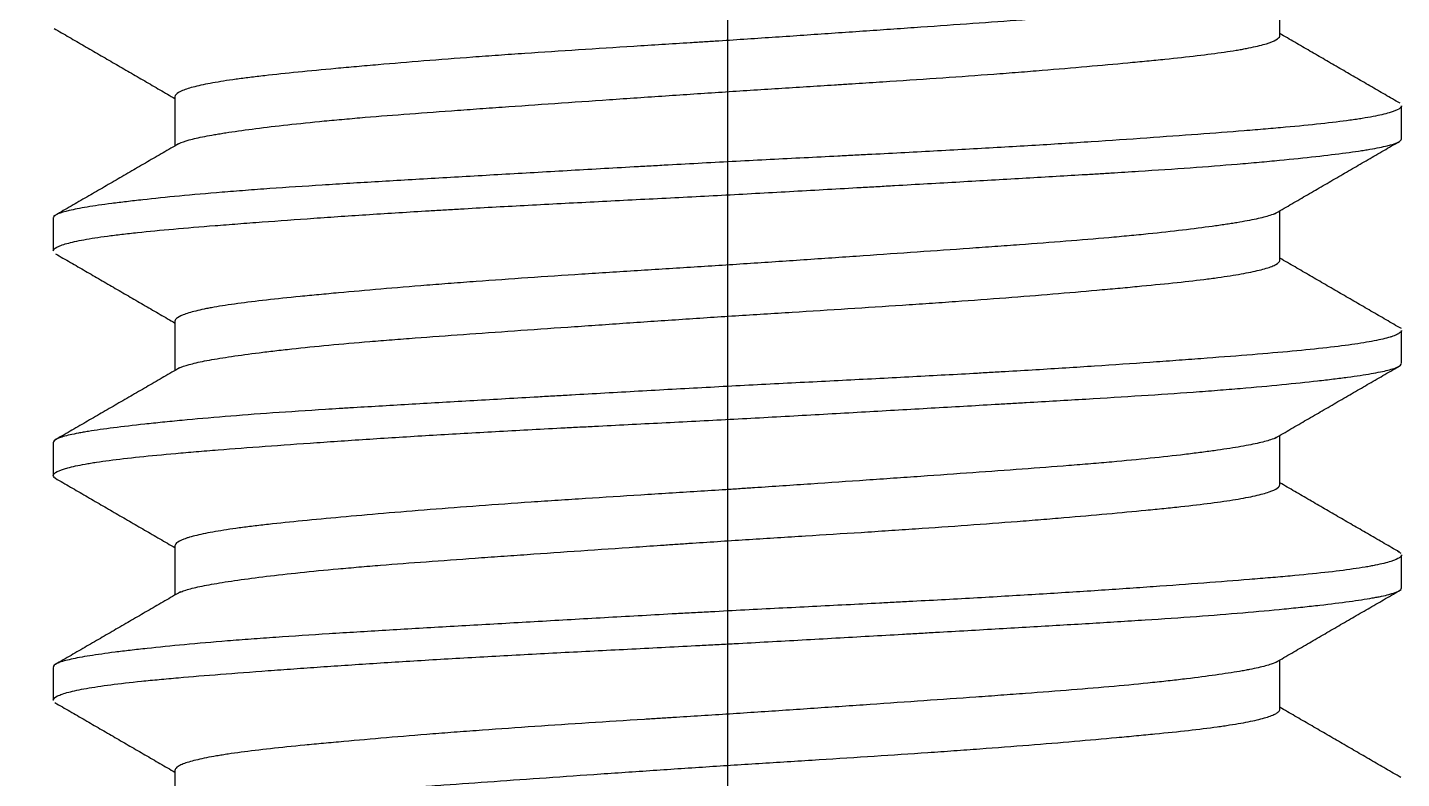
# Model space of a CAD drawing. Extents: x 0 to 1128, y 0 to 827.
# Drawn here: x 278.19 to 284.31, y 239.86 to 243.2 of the extents above; entities that cross this region are included whole.
import ezdxf

# ---------------------------------------------------------------- set-up
doc = ezdxf.new("R2010")
doc.units = 0
doc.header["$LTSCALE"] = 10
doc.header["$MEASUREMENT"] = 0
doc.linetypes.add('CENTER', pattern=[2, 1.25, -0.25, 0.25, -0.25])
doc.layers.add('1', color=7, linetype='CONTINUOUS')

msp = doc.modelspace()

# ---------------------------------------------------------------- linework, layer by layer
at = {"layer": '1', "color": 1, "linetype": 'CENTER', "lineweight": -3, "ltscale": 3}
msp.add_line((281.3073, 275.5328), (281.3073, 195.1403), dxfattribs=at)
at = {"layer": '1', "color": 7, "linetype": 'Continuous', "lineweight": -3}
for p, q in [((283.7658, 243.1655), (283.7658, 243.3851)), ((278.8488, 242.8943), (278.8488, 242.6741)), ((284.3073, 242.7063), (284.3073, 242.8529)), ((278.3073, 242.3524), (278.3073, 242.207)), ((283.7658, 242.1649), (283.7658, 242.3852)), ((278.8488, 241.8937), (278.8488, 241.6742)), ((284.3073, 241.707), (284.3073, 241.8521)), ((283.7658, 241.1655), (283.7658, 241.385)), ((278.3073, 241.3526), (278.3073, 241.2063)), ((278.8488, 240.8942), (278.8488, 240.674)), ((284.3073, 240.7069), (284.3073, 240.8527)), ((283.7658, 240.165), (283.7658, 240.3851)), ((278.3073, 240.3521), (278.3073, 240.2071)), ((278.8488, 239.8941), (278.8488, 239.6741))]:
    msp.add_line(p, q, dxfattribs=at)
msp.add_arc((362.7031, 219.186), 91.37, 155.852338, 168.776931, dxfattribs=at)
for points, knots in [([(283.7544, 243.3785), (283.7465, 243.3733), (283.7344, 243.3682), (283.7099, 243.3605), (283.7006, 243.3579), (283.6797, 243.3526), (283.6682, 243.3499), (283.6305, 243.3419), (283.5724, 243.3312), (283.4987, 243.3202), (283.4172, 243.3091), (283.3725, 243.3035), (283.2752, 243.292), (283.2233, 243.2863), (283.1134, 243.2752), (283.0554, 243.2696), (282.9332, 243.2589), (282.869, 243.2536), (282.7681, 243.2457), (282.7335, 243.243), (282.6636, 243.2377), (282.6281, 243.2351), (282.5203, 243.2272), (282.3727, 243.2166), (282.2176, 243.2057), (282.0984, 243.1974), (282.0582, 243.1946), (281.9971, 243.1904), (281.9767, 243.1889), (281.9358, 243.1861), (281.9153, 243.1847), (281.8126, 243.1776), (281.6474, 243.1662), (281.4801, 243.1549), (281.3539, 243.1466), (281.3117, 243.1438), (281.2482, 243.1397), (281.227, 243.1384), (281.1846, 243.1357), (281.1633, 243.1343), (281.0574, 243.1276), (280.8898, 243.1172), (280.6442, 243.1016), (280.4842, 243.091), (280.3854, 243.0842), (280.3657, 243.0828), (280.3266, 243.08), (280.2684, 243.0759), (280.2115, 243.0718), (280.0994, 243.0635), (279.9546, 243.0523), (279.8019, 243.0396), (279.7207, 243.0325), (279.6885, 243.0297), (279.6725, 243.0283), (279.6253, 243.024), (279.5946, 243.0213), (279.5053, 243.0131), (279.393, 243.0024), (279.2941, 242.992), (279.225, 242.9841), (279.2028, 242.9815), (279.1602, 242.9762), (279.1397, 242.9735), (279.0816, 242.9654), (279.0125, 242.9546), (278.9596, 242.9435), (278.9149, 242.9322), (278.8966, 242.9265), (278.8685, 242.915), (278.8589, 242.9093), (278.8502, 242.9001), (278.8486, 242.8965), (278.8488, 242.893)], [0, 0, 0, 0, 0.033208, 0.033208, 0.050081, 0.050081, 0.066955, 0.066955, 0.100702, 0.134449, 0.134449, 0.168197, 0.168197, 0.201944, 0.201944, 0.235691, 0.235691, 0.269439, 0.269439, 0.286312, 0.286312, 0.303186, 0.303186, 0.336933, 0.37068, 0.37068, 0.387554, 0.387554, 0.395991, 0.395991, 0.404428, 0.404428, 0.438175, 0.471922, 0.471922, 0.488796, 0.488796, 0.497233, 0.497233, 0.50567, 0.50567, 0.539417, 0.573164, 0.606912, 0.606912, 0.615348, 0.615348, 0.623785, 0.640659, 0.640659, 0.674406, 0.708153, 0.71659, 0.71659, 0.725027, 0.725027, 0.741901, 0.741901, 0.775648, 0.809395, 0.809395, 0.826269, 0.826269, 0.843143, 0.843143, 0.87689, 0.910637, 0.910637, 0.944385, 0.944385, 0.978132, 0.978132, 1, 1, 1, 1]), ([(278.8597, 242.6804), (278.86, 242.6806), (278.8604, 242.6809), (278.8629, 242.6824), (278.8653, 242.6838), (278.8784, 242.6903), (278.9079, 242.7007), (278.9538, 242.7111), (278.9946, 242.7191), (279.0165, 242.7231), (279.0408, 242.7272), (279.0576, 242.7299), (279.0662, 242.7313), (279.1106, 242.7382), (279.189, 242.7493), (279.3279, 242.7661), (279.4347, 242.7774), (279.506, 242.7844), (279.5205, 242.7858), (279.5499, 242.7886), (279.5648, 242.7899), (279.6098, 242.794), (279.6405, 242.7967), (279.7346, 242.8047), (279.8652, 242.8151), (280.0061, 242.8256), (280.1156, 242.8335), (280.1528, 242.8362), (280.2284, 242.8416), (280.2665, 242.8443), (280.3819, 242.8524), (280.5383, 242.8634), (280.6999, 242.8746), (280.823, 242.8831), (280.8644, 242.8859), (280.9477, 242.8916), (280.9898, 242.8945), (281.1159, 242.903), (281.1998, 242.9086), (281.3673, 242.9196), (281.4509, 242.9249), (281.6179, 242.9354), (281.7012, 242.9406), (281.8052, 242.9471), (281.826, 242.9485), (281.8673, 242.9511), (281.9289, 242.955), (281.9896, 242.959), (282.1099, 242.9669), (282.2672, 242.9775), (282.4372, 242.9898), (282.5292, 242.9968), (282.5658, 242.9997), (282.584, 243.0011), (282.6379, 243.0053), (282.6732, 243.0081), (282.7769, 243.0166), (282.8432, 243.0223), (282.9703, 243.0334), (283.0311, 243.0389), (283.118, 243.047), (283.1463, 243.0497), (283.1876, 243.0537), (283.2012, 243.055), (283.228, 243.0577), (283.2411, 243.059), (283.3056, 243.0656), (283.4011, 243.076), (283.4819, 243.0865), (283.5369, 243.0946), (283.563, 243.0986), (283.587, 243.1027), (283.6025, 243.1055), (283.61, 243.1069), (283.6463, 243.1138), (283.6956, 243.125), (283.7444, 243.142), (283.7601, 243.1533), (283.765, 243.1611), (283.7657, 243.1634), (283.7658, 243.1656)], [0, 0, 0, 0, 0.001548, 0.001548, 0.009967, 0.009967, 0.043642, 0.077316, 0.077316, 0.094153, 0.102572, 0.102572, 0.110991, 0.110991, 0.144665, 0.17834, 0.212014, 0.212014, 0.220433, 0.220433, 0.228852, 0.228852, 0.245689, 0.245689, 0.279363, 0.313038, 0.313038, 0.329875, 0.329875, 0.346713, 0.346713, 0.380387, 0.414062, 0.414062, 0.430899, 0.430899, 0.447736, 0.447736, 0.481411, 0.481411, 0.515085, 0.515085, 0.54876, 0.54876, 0.557179, 0.557179, 0.565597, 0.582434, 0.582434, 0.616109, 0.649784, 0.658202, 0.658202, 0.666621, 0.666621, 0.683458, 0.683458, 0.717133, 0.717133, 0.750807, 0.750807, 0.767644, 0.767644, 0.776063, 0.776063, 0.784482, 0.784482, 0.818156, 0.851831, 0.851831, 0.868668, 0.877087, 0.877087, 0.885505, 0.885505, 0.91918, 0.952854, 0.986529, 0.986529, 1, 1, 1, 1]), ([(284.3072, 242.852), (284.307, 242.8503), (284.3062, 242.8485), (284.303, 242.8439), (284.2997, 242.8411), (284.286, 242.8327), (284.2578, 242.8214), (284.2096, 242.8102), (284.1658, 242.8019), (284.15, 242.7991), (284.1243, 242.795), (284.1154, 242.7936), (284.097, 242.7908), (284.0497, 242.7841), (283.9519, 242.7722), (283.8474, 242.7619), (283.7624, 242.7543), (283.7182, 242.7504), (283.6715, 242.7466), (283.6398, 242.744), (283.6236, 242.7427), (283.5417, 242.7361), (283.4727, 242.7309), (283.328, 242.7201), (283.1768, 242.709), (283.0123, 242.6977), (282.8838, 242.6893), (282.84, 242.6865), (282.7516, 242.6809), (282.7069, 242.6782), (282.5714, 242.67), (282.387, 242.6593), (282.1952, 242.6489), (282.0486, 242.6412), (281.9992, 242.6386), (281.9245, 242.6348), (281.8994, 242.6335), (281.8493, 242.6309), (281.7241, 242.6245), (281.5986, 242.6182), (281.3973, 242.6078), (281.2966, 242.6025), (281.1451, 242.5943), (281.0694, 242.5901), (280.9935, 242.5859), (280.9429, 242.583), (280.9175, 242.5816), (280.7911, 242.5745), (280.6916, 242.5688), (280.4955, 242.5576), (280.3024, 242.5465), (280.1154, 242.5358), (279.9774, 242.5278), (279.9317, 242.5251), (279.842, 242.5199), (279.7979, 242.5173), (279.668, 242.5095), (279.5008, 242.4994), (279.3458, 242.4891), (279.2342, 242.4812), (279.1977, 242.4785), (279.1443, 242.4744), (279.1266, 242.473), (279.0919, 242.4703), (279.0065, 242.4633), (278.8649, 242.4507), (278.7559, 242.4396), (278.6804, 242.4313), (278.6443, 242.4271), (278.6106, 242.423), (278.5886, 242.4203), (278.5779, 242.4189), (278.5259, 242.4122), (278.4894, 242.4069), (278.4262, 242.3965), (278.3729, 242.3863), (278.3393, 242.3762), (278.3216, 242.3684), (278.3169, 242.3658), (278.3103, 242.3606), (278.3083, 242.358), (278.3074, 242.3545), (278.3072, 242.3537), (278.3073, 242.3528)], [0, 0, 0, 0, 0.010461, 0.010461, 0.026602, 0.026602, 0.058885, 0.091169, 0.091169, 0.10731, 0.10731, 0.115381, 0.115381, 0.123452, 0.155735, 0.188018, 0.188018, 0.204159, 0.21223, 0.21223, 0.220301, 0.220301, 0.252584, 0.252584, 0.284867, 0.31715, 0.31715, 0.333292, 0.333292, 0.349433, 0.349433, 0.381716, 0.413999, 0.413999, 0.430141, 0.430141, 0.438212, 0.438212, 0.446282, 0.478565, 0.478565, 0.510848, 0.510848, 0.52699, 0.535061, 0.535061, 0.543131, 0.543131, 0.575415, 0.575415, 0.607698, 0.639981, 0.639981, 0.656122, 0.656122, 0.672264, 0.672264, 0.704547, 0.73683, 0.73683, 0.752971, 0.752971, 0.761042, 0.761042, 0.769113, 0.801396, 0.833679, 0.833679, 0.849821, 0.857891, 0.857891, 0.865962, 0.865962, 0.898245, 0.898245, 0.930528, 0.962811, 0.962811, 0.978953, 0.978953, 0.995094, 0.995094, 1, 1, 1, 1]), ([(278.3073, 242.2062), (278.3073, 242.2115), (278.3123, 242.217), (278.3248, 242.224), (278.3277, 242.2254), (278.3341, 242.2282), (278.3446, 242.2325), (278.358, 242.2367), (278.3884, 242.2452), (278.4388, 242.2564), (278.5085, 242.2673), (278.5683, 242.2753), (278.5895, 242.278), (278.6343, 242.2833), (278.6579, 242.286), (278.7316, 242.2938), (278.8383, 242.304), (278.9614, 242.3142), (279.06, 242.322), (279.1108, 242.3259), (279.164, 242.33), (279.2001, 242.3327), (279.2183, 242.334), (279.3106, 242.3409), (279.4641, 242.3521), (279.7119, 242.3689), (279.8886, 242.3799), (280.0029, 242.3868), (280.0259, 242.3881), (280.0723, 242.3909), (280.1421, 242.3949), (280.2126, 242.3989), (280.3548, 242.4068), (280.5471, 242.4171), (280.7448, 242.4272), (280.8952, 242.4349), (280.9457, 242.4375), (281.0473, 242.4426), (281.0981, 242.4452), (281.2502, 242.4531), (281.3512, 242.4585), (281.5525, 242.4695), (281.6528, 242.4751), (281.8027, 242.4836), (281.8776, 242.4878), (281.9522, 242.4921), (282.0019, 242.4949), (282.0268, 242.4963), (282.1503, 242.5034), (282.247, 242.5089), (282.4364, 242.5198), (282.6218, 242.5305), (282.7992, 242.5409), (282.9076, 242.5473), (282.9291, 242.5486), (282.9718, 242.5512), (283.0353, 242.5551), (283.0967, 242.559), (283.2169, 242.5667), (283.2937, 242.5718), (283.4402, 242.5823), (283.51, 242.5878), (283.6095, 242.5961), (283.6418, 242.5989), (283.7046, 242.6046), (283.7349, 242.6074), (283.8223, 242.6159), (283.9297, 242.627), (284.0192, 242.6379), (284.0795, 242.6459), (284.108, 242.6499), (284.1339, 242.6539), (284.1506, 242.6565), (284.1586, 242.6578), (284.1973, 242.6644), (284.223, 242.6695), (284.2643, 242.6796), (284.2955, 242.6897), (284.3067, 242.7), (284.3072, 242.7054)], [0, 0, 0, 0, 0.031767, 0.031767, 0.039838, 0.039838, 0.047908, 0.06405, 0.06405, 0.096333, 0.128616, 0.128616, 0.144757, 0.144757, 0.160899, 0.160899, 0.193182, 0.225465, 0.225465, 0.241607, 0.249677, 0.249677, 0.257748, 0.257748, 0.290031, 0.322314, 0.354597, 0.354597, 0.362668, 0.362668, 0.370739, 0.38688, 0.38688, 0.419163, 0.451446, 0.451446, 0.467588, 0.467588, 0.483729, 0.483729, 0.516013, 0.516013, 0.548296, 0.548296, 0.564437, 0.572508, 0.572508, 0.580579, 0.580579, 0.612862, 0.612862, 0.645145, 0.677428, 0.677428, 0.685499, 0.685499, 0.693569, 0.709711, 0.709711, 0.741994, 0.741994, 0.774277, 0.774277, 0.790418, 0.790418, 0.80656, 0.80656, 0.838843, 0.871126, 0.871126, 0.887268, 0.895338, 0.895338, 0.903409, 0.903409, 0.935692, 0.935692, 0.967975, 1, 1, 1, 1]), ([(283.7475, 242.3745), (283.7406, 242.371), (283.7186, 242.3623), (283.6647, 242.3484), (283.6077, 242.3377), (283.5667, 242.3308), (283.5582, 242.3295), (283.5408, 242.3267), (283.514, 242.3226), (283.4851, 242.3184), (283.4245, 242.3101), (283.3366, 242.2989), (283.2215, 242.2861), (283.1518, 242.2791), (283.1235, 242.2763), (283.1091, 242.2749), (283.0653, 242.2707), (283.0354, 242.2679), (282.9438, 242.2598), (282.8164, 242.2492), (282.6785, 242.2388), (282.5711, 242.2309), (282.5347, 242.2283), (282.4604, 242.2229), (282.4226, 242.2202), (282.3083, 242.2121), (282.1532, 242.2012), (281.9929, 242.19), (281.8298, 242.1788), (281.7469, 242.173), (281.5785, 242.1615), (281.4944, 242.1559), (281.3264, 242.1447), (281.2424, 242.1393), (281.0748, 242.1287), (280.991, 242.1235), (280.8655, 242.1156), (280.8236, 242.113), (280.7408, 242.1077), (280.6997, 242.1051), (280.5777, 242.0972), (280.4182, 242.0866), (280.2647, 242.0757), (280.1518, 242.0674), (280.1146, 242.0646), (280.0594, 242.0603), (280.0411, 242.0589), (280.0049, 242.0561), (279.987, 242.0547), (279.8983, 242.0476), (279.7621, 242.0363), (279.6369, 242.0251), (279.5472, 242.0169), (279.5034, 242.0128), (279.4611, 242.0088), (279.4333, 242.0061), (279.4196, 242.0048), (279.3523, 241.9981), (279.2522, 241.9877), (279.1244, 241.9719), (279.054, 241.9611), (279.0148, 241.9542), (279.0072, 241.9528), (278.9925, 241.95), (278.9713, 241.9458), (278.9526, 241.9416), (278.9183, 241.9332), (278.8811, 241.9219), (278.8581, 241.9091), (278.8521, 241.902), (278.8502, 241.8992), (278.8495, 241.8978), (278.8488, 241.8953), (278.8487, 241.8942), (278.8488, 241.893)], [0, 0, 0, 0, 0.022876, 0.056918, 0.090959, 0.090959, 0.099469, 0.099469, 0.10798, 0.125, 0.125, 0.159042, 0.193083, 0.201594, 0.201594, 0.210104, 0.210104, 0.227125, 0.227125, 0.261166, 0.295207, 0.295207, 0.312228, 0.312228, 0.329249, 0.329249, 0.36329, 0.397332, 0.397332, 0.431373, 0.431373, 0.465414, 0.465414, 0.499456, 0.499456, 0.533497, 0.533497, 0.550518, 0.550518, 0.567539, 0.567539, 0.60158, 0.635621, 0.635621, 0.652642, 0.652642, 0.661153, 0.661153, 0.669663, 0.669663, 0.703704, 0.737746, 0.737746, 0.754766, 0.763277, 0.763277, 0.771787, 0.771787, 0.805829, 0.83987, 0.873911, 0.873911, 0.882422, 0.882422, 0.890932, 0.907953, 0.907953, 0.941994, 0.976036, 0.984546, 0.984546, 0.993056, 0.993056, 1, 1, 1, 1]), ([(278.8627, 241.6823), (278.8664, 241.6844), (278.8815, 241.6918), (278.9051, 241.6991), (278.9366, 241.707), (278.9483, 241.7097), (278.9735, 241.715), (278.9871, 241.7177), (279.0309, 241.7257), (279.0971, 241.7365), (279.1786, 241.7476), (279.2456, 241.7561), (279.2689, 241.7589), (279.3053, 241.7632), (279.3177, 241.7646), (279.3429, 241.7674), (279.3556, 241.7688), (279.4205, 241.7759), (279.4754, 241.7815), (279.5913, 241.7925), (279.6523, 241.7978), (279.7483, 241.8057), (279.7974, 241.8097), (279.8483, 241.8136), (279.8826, 241.8163), (279.9, 241.8176), (279.9874, 241.8242), (280.1309, 241.8347), (280.3573, 241.8507), (280.5156, 241.8618), (280.6169, 241.8688), (280.6373, 241.8702), (280.6782, 241.8731), (280.7396, 241.8773), (280.8012, 241.8816), (280.9249, 241.8901), (281.0078, 241.8957), (281.1745, 241.9069), (281.2583, 241.9125), (281.3848, 241.9207), (281.4271, 241.9233), (281.5118, 241.9287), (281.5538, 241.9313), (281.6793, 241.9392), (281.8446, 241.9496), (282.0061, 241.96), (282.1256, 241.968), (282.1652, 241.9706), (282.2439, 241.976), (282.2831, 241.9788), (282.3987, 241.987), (282.548, 241.9981), (282.7581, 242.0149), (282.8889, 242.0262), (282.9835, 242.0346), (283.0142, 242.0374), (283.0739, 242.0429), (283.1029, 242.0456), (283.1873, 242.0536), (283.293, 242.064), (283.3969, 242.0758), (283.4492, 242.0824), (283.4697, 242.0851), (283.4797, 242.0864), (283.509, 242.0905), (283.5274, 242.0931), (283.5797, 242.1013), (283.6412, 242.1122), (283.6865, 242.1234), (283.7144, 242.1319), (283.7227, 242.1347), (283.7335, 242.139), (283.7368, 242.1404), (283.7429, 242.1433), (283.7457, 242.1447), (283.7583, 242.1518), (283.764, 242.1574), (283.7656, 242.1638), (283.7657, 242.1646), (283.7658, 242.1654)], [0, 0, 0, 0, 0.014068, 0.047888, 0.047888, 0.064798, 0.064798, 0.081708, 0.081708, 0.115529, 0.149349, 0.149349, 0.166259, 0.166259, 0.174714, 0.174714, 0.183169, 0.183169, 0.216989, 0.216989, 0.25081, 0.25081, 0.26772, 0.276175, 0.276175, 0.28463, 0.28463, 0.31845, 0.352271, 0.386091, 0.386091, 0.394546, 0.394546, 0.403001, 0.419911, 0.419911, 0.453732, 0.453732, 0.487552, 0.487552, 0.504462, 0.504462, 0.521372, 0.521372, 0.555192, 0.589013, 0.589013, 0.605923, 0.605923, 0.622833, 0.622833, 0.656653, 0.690474, 0.724294, 0.724294, 0.741204, 0.741204, 0.758114, 0.758114, 0.791934, 0.825755, 0.83421, 0.83421, 0.842665, 0.842665, 0.859575, 0.859575, 0.893395, 0.927216, 0.927216, 0.944126, 0.944126, 0.952581, 0.952581, 0.961036, 0.961036, 0.994856, 0.994856, 1, 1, 1, 1]), ([(284.3073, 241.8528), (284.3071, 241.8484), (284.3037, 241.844), (284.2927, 241.8367), (284.2872, 241.8338), (284.277, 241.8296), (284.2732, 241.8281), (284.2651, 241.8253), (284.2433, 241.8182), (284.1901, 241.8055), (284.1236, 241.7946), (284.0474, 241.7838), (284.0044, 241.7785), (283.9085, 241.768), (283.8564, 241.7628), (283.744, 241.7526), (283.6235, 241.7424), (283.487, 241.732), (283.3966, 241.7252), (283.3782, 241.7238), (283.341, 241.7211), (283.3221, 241.7197), (283.2651, 241.7155), (283.2263, 241.7127), (283.1079, 241.7043), (282.9444, 241.6931), (282.7699, 241.682), (282.6349, 241.6738), (282.5892, 241.6711), (282.5195, 241.667), (282.4961, 241.6656), (282.449, 241.663), (282.3311, 241.6563), (282.1152, 241.6446), (281.9186, 241.6345), (281.7196, 241.6243), (281.6188, 241.6192), (281.4149, 241.6087), (281.3134, 241.6034), (281.1116, 241.5925), (280.9107, 241.5813), (280.7119, 241.57), (280.5883, 241.5629), (280.5636, 241.5615), (280.5143, 241.5587), (280.4896, 241.5573), (280.4162, 241.5531), (280.3679, 241.5503), (280.2244, 241.542), (280.0375, 241.5313), (279.8591, 241.5209), (279.7286, 241.5131), (279.6856, 241.5106), (279.622, 241.5067), (279.6009, 241.5054), (279.5592, 241.5028), (279.456, 241.4964), (279.3585, 241.4899), (279.2096, 241.4795), (279.1387, 241.4741), (279.004, 241.4631), (278.9403, 241.4575), (278.8502, 241.449), (278.8213, 241.4461), (278.766, 241.4405), (278.7394, 241.4377), (278.6632, 241.4294), (278.5708, 241.4185), (278.4966, 241.408), (278.4561, 241.4014), (278.4482, 241.4001), (278.4332, 241.3975), (278.426, 241.3962), (278.4053, 241.3923), (278.3928, 241.3897), (278.3592, 241.3821), (278.3246, 241.372), (278.3101, 241.3617), (278.3074, 241.3551), (278.3072, 241.3539), (278.3073, 241.3526)], [0, 0, 0, 0, 0.026031, 0.026031, 0.042139, 0.042139, 0.050193, 0.050193, 0.058248, 0.090464, 0.122681, 0.122681, 0.154897, 0.154897, 0.187114, 0.187114, 0.21933, 0.251547, 0.251547, 0.259601, 0.259601, 0.267655, 0.267655, 0.283763, 0.283763, 0.31598, 0.348196, 0.348196, 0.364304, 0.364304, 0.372358, 0.372358, 0.380413, 0.412629, 0.444846, 0.444846, 0.477062, 0.477062, 0.509279, 0.509279, 0.541495, 0.573712, 0.573712, 0.581766, 0.581766, 0.58982, 0.58982, 0.605928, 0.605928, 0.638145, 0.670361, 0.670361, 0.686469, 0.686469, 0.694524, 0.694524, 0.702578, 0.734794, 0.734794, 0.767011, 0.767011, 0.799227, 0.799227, 0.815335, 0.815335, 0.831444, 0.831444, 0.86366, 0.895877, 0.895877, 0.903931, 0.903931, 0.911985, 0.911985, 0.928093, 0.928093, 0.96031, 0.992526, 0.992526, 1, 1, 1, 1]), ([(278.3167, 241.1938), (278.314, 241.1955), (278.3119, 241.1972), (278.3081, 241.2016), (278.307, 241.2043), (278.3079, 241.2125), (278.3193, 241.2236), (278.3665, 241.2405), (278.4182, 241.2517), (278.4569, 241.2587), (278.465, 241.2601), (278.4817, 241.2629), (278.5077, 241.267), (278.5362, 241.271), (278.5967, 241.2791), (278.6864, 241.2895), (278.794, 241.2998), (278.867, 241.3062), (278.8818, 241.3075), (278.9122, 241.3101), (278.9276, 241.3114), (278.9748, 241.3152), (279.0071, 241.3178), (279.1068, 241.3257), (279.1767, 241.331), (279.3234, 241.3418), (279.4002, 241.3474), (279.5205, 241.3558), (279.5615, 241.3586), (279.6452, 241.3643), (279.6881, 241.3671), (279.8181, 241.3755), (279.9956, 241.3865), (280.2738, 241.4025), (280.4674, 241.4128), (280.5909, 241.4193), (280.6158, 241.4206), (280.6656, 241.4232), (280.7402, 241.427), (280.8151, 241.4308), (280.9651, 241.4385), (281.0654, 241.4435), (281.2668, 241.454), (281.3678, 241.4594), (281.5198, 241.4677), (281.5706, 241.4705), (281.6722, 241.4762), (281.7227, 241.479), (281.8729, 241.4875), (282.0705, 241.4988), (282.2628, 241.5098), (282.4049, 241.518), (282.4754, 241.5221), (282.5452, 241.5261), (282.5915, 241.5288), (282.6146, 241.5301), (282.7287, 241.5367), (282.9054, 241.5471), (283.153, 241.5623), (283.3065, 241.5727), (283.3986, 241.5794), (283.4169, 241.5807), (283.4529, 241.5834), (283.506, 241.5875), (283.5568, 241.5917), (283.6552, 241.6), (283.7781, 241.6112), (283.8846, 241.6224), (283.9582, 241.6307), (283.9817, 241.6334), (284.0264, 241.6389), (284.0475, 241.6416), (284.1071, 241.6497), (284.1767, 241.6601), (284.2269, 241.6703), (284.2571, 241.6779), (284.2704, 241.6818), (284.2809, 241.6856), (284.2872, 241.6882), (284.2901, 241.6895), (284.3018, 241.6955), (284.3066, 241.7003), (284.3072, 241.7051)], [0, 0, 0, 0, 0.010459, 0.010459, 0.02621, 0.02621, 0.057712, 0.089215, 0.120717, 0.120717, 0.128592, 0.128592, 0.136468, 0.152219, 0.152219, 0.183721, 0.215223, 0.215223, 0.223098, 0.223098, 0.230974, 0.230974, 0.246725, 0.246725, 0.278227, 0.278227, 0.309729, 0.309729, 0.32548, 0.32548, 0.341231, 0.341231, 0.372733, 0.404235, 0.435737, 0.435737, 0.443613, 0.443613, 0.451488, 0.467239, 0.467239, 0.498741, 0.498741, 0.530243, 0.530243, 0.545994, 0.545994, 0.561745, 0.561745, 0.593247, 0.62475, 0.62475, 0.640501, 0.648376, 0.648376, 0.656252, 0.656252, 0.687754, 0.719256, 0.750758, 0.750758, 0.758633, 0.758633, 0.766509, 0.78226, 0.78226, 0.813762, 0.845264, 0.845264, 0.861015, 0.861015, 0.876766, 0.876766, 0.908268, 0.93977, 0.93977, 0.955521, 0.963397, 0.963397, 0.971272, 0.971272, 1, 1, 1, 1]), ([(283.7497, 241.3757), (283.7432, 241.3722), (283.7347, 241.3686), (283.7164, 241.3624), (283.7075, 241.3598), (283.6876, 241.3545), (283.6767, 241.3519), (283.6408, 241.3439), (283.5849, 241.3333), (283.5131, 241.3224), (283.4531, 241.314), (283.4321, 241.3112), (283.3991, 241.3069), (283.3878, 241.3055), (283.3649, 241.3027), (283.3532, 241.3012), (283.2939, 241.2941), (283.2431, 241.2885), (283.1351, 241.2773), (283.0778, 241.2717), (282.9871, 241.2636), (282.9405, 241.2596), (282.892, 241.2556), (282.8593, 241.2529), (282.8427, 241.2516), (282.7592, 241.2449), (282.6213, 241.2345), (282.4018, 241.2187), (282.2469, 241.2078), (282.1475, 241.2008), (282.1274, 241.1994), (282.0873, 241.1966), (282.0269, 241.1924), (281.966, 241.1882), (281.8438, 241.1797), (281.6794, 241.1684), (281.491, 241.1556), (281.3852, 241.1486), (281.3427, 241.1459), (281.3214, 241.1445), (281.2577, 241.1403), (281.2154, 241.1376), (281.0889, 241.1296), (280.9217, 241.1192), (280.7573, 241.1088), (280.635, 241.1009), (280.5945, 241.0982), (280.5137, 241.0929), (280.4734, 241.0902), (280.3546, 241.0821), (280.2005, 241.0712), (280.0546, 241.06), (279.9128, 241.0488), (279.844, 241.0431), (279.7107, 241.0317), (279.6475, 241.0261), (279.5273, 241.0151), (279.4704, 241.0098), (279.363, 240.9992), (279.3125, 240.994), (279.2417, 240.9861), (279.2188, 240.9834), (279.1753, 240.9781), (279.1546, 240.9754), (279.0954, 240.9674), (279.0245, 240.9567), (278.9694, 240.9456), (278.9341, 240.9371), (278.9234, 240.9343), (278.9088, 240.93), (278.9043, 240.9286), (278.8956, 240.9257), (278.8916, 240.9243), (278.8728, 240.9171), (278.8622, 240.9115), (278.851, 240.9016), (278.8486, 240.8974), (278.8488, 240.8932)], [0, 0, 0, 0, 0.023098, 0.023098, 0.040081, 0.040081, 0.057065, 0.057065, 0.091032, 0.125, 0.125, 0.141983, 0.141983, 0.150475, 0.150475, 0.158967, 0.158967, 0.192935, 0.192935, 0.226902, 0.226902, 0.243886, 0.252378, 0.252378, 0.260869, 0.260869, 0.294837, 0.328804, 0.362772, 0.362772, 0.371263, 0.371263, 0.379755, 0.396739, 0.396739, 0.430706, 0.464674, 0.473166, 0.473166, 0.481658, 0.481658, 0.498641, 0.498641, 0.532609, 0.566576, 0.566576, 0.58356, 0.58356, 0.600543, 0.600543, 0.634511, 0.668478, 0.668478, 0.702446, 0.702446, 0.736413, 0.736413, 0.770381, 0.770381, 0.804348, 0.804348, 0.821332, 0.821332, 0.838315, 0.838315, 0.872283, 0.90625, 0.90625, 0.923234, 0.923234, 0.931726, 0.931726, 0.940218, 0.940218, 0.974185, 0.974185, 1, 1, 1, 1]), ([(278.866, 240.6841), (278.8663, 240.6843), (278.8667, 240.6845), (278.8697, 240.686), (278.8725, 240.6873), (278.8788, 240.6899), (278.8822, 240.6912), (278.9004, 240.6978), (278.938, 240.7082), (278.9918, 240.7187), (279.0383, 240.7268), (279.0548, 240.7295), (279.09, 240.735), (279.1086, 240.7378), (279.1675, 240.7461), (279.2532, 240.7574), (279.4021, 240.7743), (279.5151, 240.7854), (279.6051, 240.7936), (279.636, 240.7963), (279.699, 240.8017), (279.7312, 240.8043), (279.8293, 240.8122), (279.9649, 240.8226), (280.11, 240.8331), (280.2224, 240.8412), (280.2604, 240.8439), (280.3184, 240.8479), (280.3379, 240.8493), (280.3769, 240.8521), (280.3965, 240.8534), (280.4948, 240.8603), (280.6541, 240.8714), (280.8175, 240.8827), (280.9417, 240.8912), (281.0042, 240.8955), (281.0673, 240.8997), (281.1095, 240.9026), (281.1307, 240.904), (281.2363, 240.911), (281.3204, 240.9165), (281.4879, 240.9272), (281.6546, 240.9376), (281.8197, 240.948), (281.9224, 240.9546), (281.943, 240.9559), (281.9838, 240.9586), (282.0447, 240.9626), (282.1046, 240.9666), (282.2231, 240.9746), (282.3774, 240.9853), (282.543, 240.9978), (282.6322, 241.0049), (282.6676, 241.0077), (282.6852, 241.0091), (282.7376, 241.0134), (282.7717, 241.0162), (282.8719, 241.0247), (282.9356, 241.0303), (283.0572, 241.0413), (283.1151, 241.0467), (283.1974, 241.0546), (283.224, 241.0573), (283.2759, 241.0625), (283.3011, 241.0652), (283.3735, 241.0731), (283.4622, 241.0836), (283.5724, 241.0996), (283.6306, 241.1106), (283.6682, 241.119), (283.6797, 241.1219), (283.7004, 241.1275), (283.7097, 241.1304), (283.7344, 241.1389), (283.7466, 241.1445), (283.7618, 241.1552), (283.7655, 241.1603), (283.7658, 241.1652)], [0, 0, 0, 0, 0.001223, 0.001223, 0.009715, 0.009715, 0.018207, 0.018207, 0.052174, 0.086142, 0.086142, 0.103125, 0.103125, 0.120109, 0.120109, 0.154076, 0.188044, 0.222011, 0.222011, 0.238995, 0.238995, 0.255978, 0.255978, 0.289946, 0.323913, 0.323913, 0.340897, 0.340897, 0.349389, 0.349389, 0.357881, 0.357881, 0.391848, 0.425815, 0.425815, 0.442799, 0.451291, 0.451291, 0.459783, 0.459783, 0.49375, 0.49375, 0.527717, 0.561685, 0.561685, 0.570177, 0.570177, 0.578668, 0.595652, 0.595652, 0.62962, 0.663587, 0.672079, 0.672079, 0.680571, 0.680571, 0.697554, 0.697554, 0.731522, 0.731522, 0.765489, 0.765489, 0.782473, 0.782473, 0.799456, 0.799456, 0.833424, 0.867391, 0.901359, 0.901359, 0.918342, 0.918342, 0.935326, 0.935326, 0.969293, 0.969293, 1, 1, 1, 1]), ([(284.2902, 240.8696), (284.2936, 240.868), (284.2965, 240.8663), (284.3009, 240.8633), (284.3025, 240.862), (284.3038, 240.8606)], [0, 0, 0, 0, 0.548605, 0.548605, 1, 1, 1, 1]), ([(284.3072, 240.8524), (284.307, 240.8484), (284.3039, 240.8444), (284.2905, 240.8348), (284.2776, 240.8292), (284.2418, 240.8179), (284.2189, 240.8123), (284.1836, 240.8052), (284.1763, 240.8038), (284.161, 240.8011), (284.1371, 240.7969), (284.1106, 240.7928), (284.0542, 240.7847), (283.9699, 240.7741), (283.8673, 240.7639), (283.7973, 240.7574), (283.7831, 240.7561), (283.7539, 240.7535), (283.739, 240.7523), (283.6937, 240.7484), (283.6625, 240.7458), (283.5663, 240.738), (283.4986, 240.7328), (283.356, 240.7221), (283.2811, 240.7166), (283.1635, 240.7082), (283.1233, 240.7054), (283.0413, 240.6998), (282.9992, 240.6969), (282.8717, 240.6885), (282.6972, 240.6774), (282.5141, 240.6666), (282.3266, 240.656), (282.2307, 240.6508), (282.108, 240.6443), (282.0833, 240.643), (282.034, 240.6404), (281.9599, 240.6366), (281.8855, 240.6328), (281.7363, 240.6251), (281.6363, 240.6201), (281.4352, 240.6098), (281.3342, 240.6045), (281.2073, 240.5976), (281.1819, 240.5963), (281.1309, 240.5935), (281.1054, 240.5921), (281.0291, 240.5879), (280.9785, 240.585), (280.8278, 240.5766), (280.6291, 240.5653), (280.4351, 240.5541), (280.2915, 240.5459), (280.2439, 240.5432), (280.1493, 240.5377), (280.1022, 240.535), (279.9634, 240.527), (279.784, 240.5165), (279.5315, 240.5013), (279.3741, 240.491), (279.2793, 240.4844), (279.2606, 240.4831), (279.2236, 240.4804), (279.1689, 240.4764), (279.1166, 240.4723), (279.0149, 240.464), (278.8874, 240.4529), (278.7759, 240.4416), (278.7113, 240.4347), (278.6987, 240.4333), (278.6739, 240.4305), (278.6617, 240.4291), (278.6262, 240.425), (278.6037, 240.4222), (278.5401, 240.4141), (278.4651, 240.4035), (278.4092, 240.3933), (278.3746, 240.3856), (278.3643, 240.3831), (278.3462, 240.378), (278.3383, 240.3754), (278.3188, 240.3677), (278.311, 240.3625), (278.3075, 240.3556), (278.3071, 240.3539), (278.3073, 240.3523)], [0, 0, 0, 0, 0.023454, 0.023454, 0.055671, 0.055671, 0.087887, 0.087887, 0.095941, 0.095941, 0.103995, 0.120104, 0.120104, 0.15232, 0.184537, 0.184537, 0.192591, 0.192591, 0.200645, 0.200645, 0.216753, 0.216753, 0.24897, 0.24897, 0.281186, 0.281186, 0.297294, 0.297294, 0.313403, 0.313403, 0.345619, 0.377836, 0.377836, 0.410052, 0.410052, 0.418106, 0.418106, 0.42616, 0.442269, 0.442269, 0.474485, 0.474485, 0.506702, 0.506702, 0.514756, 0.514756, 0.52281, 0.52281, 0.538918, 0.538918, 0.571135, 0.603351, 0.603351, 0.619459, 0.619459, 0.635568, 0.635568, 0.667784, 0.700001, 0.732217, 0.732217, 0.740271, 0.740271, 0.748325, 0.764434, 0.764434, 0.79665, 0.828867, 0.828867, 0.836921, 0.836921, 0.844975, 0.844975, 0.861083, 0.861083, 0.893299, 0.925516, 0.925516, 0.941624, 0.941624, 0.957732, 0.957732, 0.989949, 0.989949, 1, 1, 1, 1]), ([(278.3073, 240.2057), (278.3072, 240.2064), (278.3073, 240.2072), (278.3086, 240.2134), (278.3148, 240.2189), (278.3318, 240.2274), (278.3388, 240.2302), (278.3553, 240.2359), (278.3649, 240.2388), (278.3973, 240.2473), (278.4503, 240.2585), (278.5224, 240.2693), (278.6039, 240.2799), (278.6495, 240.2852), (278.7127, 240.2917), (278.7256, 240.293), (278.7519, 240.2956), (278.7922, 240.2995), (278.8347, 240.3034), (278.9226, 240.311), (278.9852, 240.3161), (279.1181, 240.3265), (279.1885, 240.3318), (279.2814, 240.3387), (279.3003, 240.3401), (279.3384, 240.3429), (279.3578, 240.3443), (279.4164, 240.3485), (279.4561, 240.3513), (279.5773, 240.3597), (279.7442, 240.371), (279.9215, 240.3819), (280.0585, 240.3901), (280.1048, 240.3928), (280.1988, 240.3981), (280.2465, 240.4008), (280.3902, 240.4087), (280.584, 240.419), (280.7818, 240.4291), (280.9817, 240.4393), (281.0827, 240.4444), (281.2102, 240.4511), (281.2357, 240.4524), (281.2867, 240.4551), (281.363, 240.4591), (281.4389, 240.4633), (281.5901, 240.4716), (281.7904, 240.4828), (281.988, 240.4941), (282.1106, 240.5011), (282.1351, 240.5025), (282.184, 240.5053), (282.2084, 240.5067), (282.2812, 240.5109), (282.3291, 240.5136), (282.4712, 240.5218), (282.6559, 240.5325), (282.8314, 240.5428), (282.9595, 240.5505), (283.0016, 240.553), (283.0847, 240.5582), (283.1257, 240.5608), (283.2456, 240.5686), (283.3217, 240.5737), (283.4666, 240.5844), (283.5354, 240.5898), (283.6655, 240.6009), (283.7269, 240.6066), (283.7989, 240.6136), (283.813, 240.6151), (283.8407, 240.6179), (283.8813, 240.6221), (283.9192, 240.6262), (283.9916, 240.6345), (284.0787, 240.6453), (284.1474, 240.6558), (284.1844, 240.6623), (284.1915, 240.6636), (284.2051, 240.6661), (284.2116, 240.6674), (284.2302, 240.6713), (284.2413, 240.6739), (284.2706, 240.6815), (284.285, 240.6866), (284.3027, 240.6963), (284.307, 240.701), (284.3073, 240.7058)], [0, 0, 0, 0, 0.004639, 0.004639, 0.036855, 0.036855, 0.052964, 0.052964, 0.069072, 0.069072, 0.101288, 0.133505, 0.133505, 0.165721, 0.165721, 0.173775, 0.173775, 0.18183, 0.197938, 0.197938, 0.230154, 0.230154, 0.262371, 0.262371, 0.270425, 0.270425, 0.278479, 0.278479, 0.294587, 0.294587, 0.326804, 0.35902, 0.35902, 0.375128, 0.375128, 0.391237, 0.391237, 0.423453, 0.45567, 0.45567, 0.487886, 0.487886, 0.49594, 0.49594, 0.503994, 0.520103, 0.520103, 0.552319, 0.584536, 0.584536, 0.59259, 0.59259, 0.600644, 0.600644, 0.616752, 0.616752, 0.648968, 0.681185, 0.681185, 0.697293, 0.697293, 0.713401, 0.713401, 0.745618, 0.745618, 0.777834, 0.777834, 0.810051, 0.810051, 0.818105, 0.818105, 0.826159, 0.842267, 0.842267, 0.874484, 0.9067, 0.9067, 0.914754, 0.914754, 0.922809, 0.922809, 0.938917, 0.938917, 0.971133, 0.971133, 1, 1, 1, 1]), ([(283.7548, 240.3788), (283.7483, 240.3745), (283.7276, 240.365), (283.6929, 240.3556), (283.6579, 240.3477), (283.6451, 240.345), (283.6244, 240.341), (283.6172, 240.3396), (283.6023, 240.3369), (283.5946, 240.3356), (283.5549, 240.3288), (283.4837, 240.3178), (283.3977, 240.3066), (283.3276, 240.2982), (283.3033, 240.2953), (283.2527, 240.2896), (283.2265, 240.2868), (283.145, 240.2783), (283.0878, 240.2727), (282.9676, 240.2618), (282.8418, 240.2513), (282.7048, 240.2408), (282.5977, 240.2329), (282.5612, 240.2302), (282.4875, 240.2248), (282.4503, 240.2222), (282.3373, 240.2141), (282.1836, 240.2033), (282.0236, 240.1922), (281.9012, 240.1837), (281.86, 240.1808), (281.7768, 240.1751), (281.7351, 240.1722), (281.6098, 240.1637), (281.5262, 240.158), (281.3586, 240.1469), (281.2746, 240.1414), (281.1484, 240.1334), (281.0853, 240.1294), (281.022, 240.1254), (280.9798, 240.1228), (280.9587, 240.1215), (280.8538, 240.1149), (280.6886, 240.1045), (280.4484, 240.0887), (280.2934, 240.0778), (280.1982, 240.0708), (280.1792, 240.0694), (280.1417, 240.0666), (280.0858, 240.0624), (280.0315, 240.0582), (279.9247, 240.0498), (279.7875, 240.0385), (279.6446, 240.0258), (279.5693, 240.0189), (279.5396, 240.0162), (279.5248, 240.0148), (279.4813, 240.0108), (279.4532, 240.0081), (279.3717, 240.0001), (279.2703, 239.9897), (279.183, 239.9792), (279.123, 239.9712), (279.1039, 239.9685), (279.0766, 239.9644), (279.0678, 239.9631), (279.0506, 239.9603), (279.0422, 239.9589), (279.0019, 239.9521), (278.9459, 239.941), (278.9065, 239.9297), (278.8832, 239.9212), (278.8765, 239.9183), (278.8652, 239.9126), (278.8606, 239.9098), (278.8514, 239.9023), (278.8486, 239.8977), (278.8488, 239.8932)], [0, 0, 0, 0, 0.027538, 0.061285, 0.061285, 0.078159, 0.078159, 0.086596, 0.086596, 0.095033, 0.095033, 0.12878, 0.162527, 0.162527, 0.179401, 0.179401, 0.196275, 0.196275, 0.230022, 0.230022, 0.263769, 0.297517, 0.297517, 0.31439, 0.31439, 0.331264, 0.331264, 0.365011, 0.398759, 0.398759, 0.415632, 0.415632, 0.432506, 0.432506, 0.466253, 0.466253, 0.500001, 0.500001, 0.516874, 0.525311, 0.525311, 0.533748, 0.533748, 0.567495, 0.601243, 0.63499, 0.63499, 0.643427, 0.643427, 0.651863, 0.668737, 0.668737, 0.702484, 0.736232, 0.744669, 0.744669, 0.753105, 0.753105, 0.769979, 0.769979, 0.803726, 0.837474, 0.837474, 0.854347, 0.854347, 0.862784, 0.862784, 0.871221, 0.871221, 0.904968, 0.938716, 0.938716, 0.955589, 0.955589, 0.972463, 0.972463, 1, 1, 1, 1]), ([(278.8577, 239.679), (278.8584, 239.6795), (278.8592, 239.6801), (278.8681, 239.6859), (278.8926, 239.6962), (278.9391, 239.7079), (278.9717, 239.7146), (278.9853, 239.7173), (278.9923, 239.7186), (279.0142, 239.7227), (279.0298, 239.7254), (279.0794, 239.7335), (279.1531, 239.7445), (279.2416, 239.7557), (279.3137, 239.7641), (279.3386, 239.767), (279.3776, 239.7712), (279.3908, 239.7727), (279.4176, 239.7755), (279.4312, 239.7769), (279.5001, 239.7839), (279.5581, 239.7894), (279.6799, 239.8002), (279.7436, 239.8054), (279.8434, 239.8133), (279.8774, 239.8159), (279.9468, 239.8211), (279.9823, 239.8238), (280.0907, 239.8317), (280.2385, 239.8424), (280.47, 239.8586), (280.6307, 239.8698), (280.7537, 239.8783), (280.7952, 239.8812), (280.8782, 239.8869), (280.9198, 239.8897), (281.0445, 239.8982), (281.1279, 239.9038), (281.2952, 239.9149), (281.379, 239.9203), (281.5051, 239.9283), (281.5472, 239.9309), (281.6314, 239.9362), (281.6734, 239.9388), (281.7981, 239.9467), (281.962, 239.9571), (282.1209, 239.9676), (282.2383, 239.9757), (282.2965, 239.9797), (282.354, 239.9838), (282.3922, 239.9866), (282.4112, 239.988), (282.5054, 239.995), (282.6508, 240.0061), (282.854, 240.023), (282.9793, 240.0342), (283.0545, 240.0411), (283.0693, 240.0425), (283.0986, 240.0452), (283.1419, 240.0492), (283.1831, 240.0532), (283.2629, 240.0611), (283.3621, 240.0715), (283.4581, 240.0833), (283.5058, 240.09), (283.5244, 240.0927), (283.5335, 240.0941), (283.56, 240.0982), (283.5765, 240.1009), (283.6232, 240.1091), (283.677, 240.1202), (283.7143, 240.1315), (283.7361, 240.14), (283.7423, 240.1429), (283.7526, 240.1485), (283.7567, 240.1514), (283.7636, 240.1579), (283.7656, 240.1616), (283.7658, 240.1652)], [0, 0, 0, 0, 0.003487, 0.003487, 0.037089, 0.070691, 0.079091, 0.079091, 0.087492, 0.087492, 0.104293, 0.104293, 0.137895, 0.171497, 0.171497, 0.188298, 0.188298, 0.196698, 0.196698, 0.205099, 0.205099, 0.238701, 0.238701, 0.272303, 0.272303, 0.289104, 0.289104, 0.305905, 0.305905, 0.339507, 0.373109, 0.406711, 0.406711, 0.423512, 0.423512, 0.440313, 0.440313, 0.473915, 0.473915, 0.507517, 0.507517, 0.524318, 0.524318, 0.541119, 0.541119, 0.574721, 0.608323, 0.608323, 0.625124, 0.633524, 0.633524, 0.641925, 0.641925, 0.675527, 0.709129, 0.742731, 0.742731, 0.751131, 0.751131, 0.759532, 0.776333, 0.776333, 0.809935, 0.843537, 0.851937, 0.851937, 0.860338, 0.860338, 0.877139, 0.877139, 0.910741, 0.944343, 0.944343, 0.961144, 0.961144, 0.977945, 0.977945, 1, 1, 1, 1])]:
    msp.add_open_spline(points, degree=3, knots=knots, dxfattribs=at)
for points in [[(278.3104, 243.1974), (278.5797, 243.0413), (278.8488, 242.885)], [(284.3008, 242.8637), (284.0331, 243.0188), (283.7658, 243.1742)], [(278.8651, 242.6836), (278.5867, 242.5219), (278.3083, 242.3605)], [(283.7414, 242.3711), (284.0194, 242.5326), (284.2977, 242.694)], [(278.3171, 242.1938), (278.5831, 242.0397), (278.8488, 241.8853)], [(284.3065, 241.8603), (284.0362, 242.0171), (283.7658, 242.1741)], [(278.8694, 241.6861), (278.5907, 241.5242), (278.3119, 241.3627)], [(283.7455, 241.3733), (284.0243, 241.5352), (284.3031, 241.6968)], [(278.3079, 241.199), (278.5783, 241.0422), (278.8488, 240.8851)], [(284.2971, 240.8655), (284.0313, 241.0196), (283.7658, 241.1739)], [(278.8728, 240.6879), (278.5948, 240.5264), (278.3165, 240.3651)], [(283.7493, 240.3755), (284.0276, 240.5372), (284.306, 240.6985)], [(278.3143, 240.1952), (278.5817, 240.0402), (278.8488, 239.8851)], [(284.3045, 239.8616), (284.0351, 240.0178), (283.7658, 240.1742)]]:
    msp.add_open_spline(points, degree=2, dxfattribs=at)

doc.saveas('drawing.dxf')
